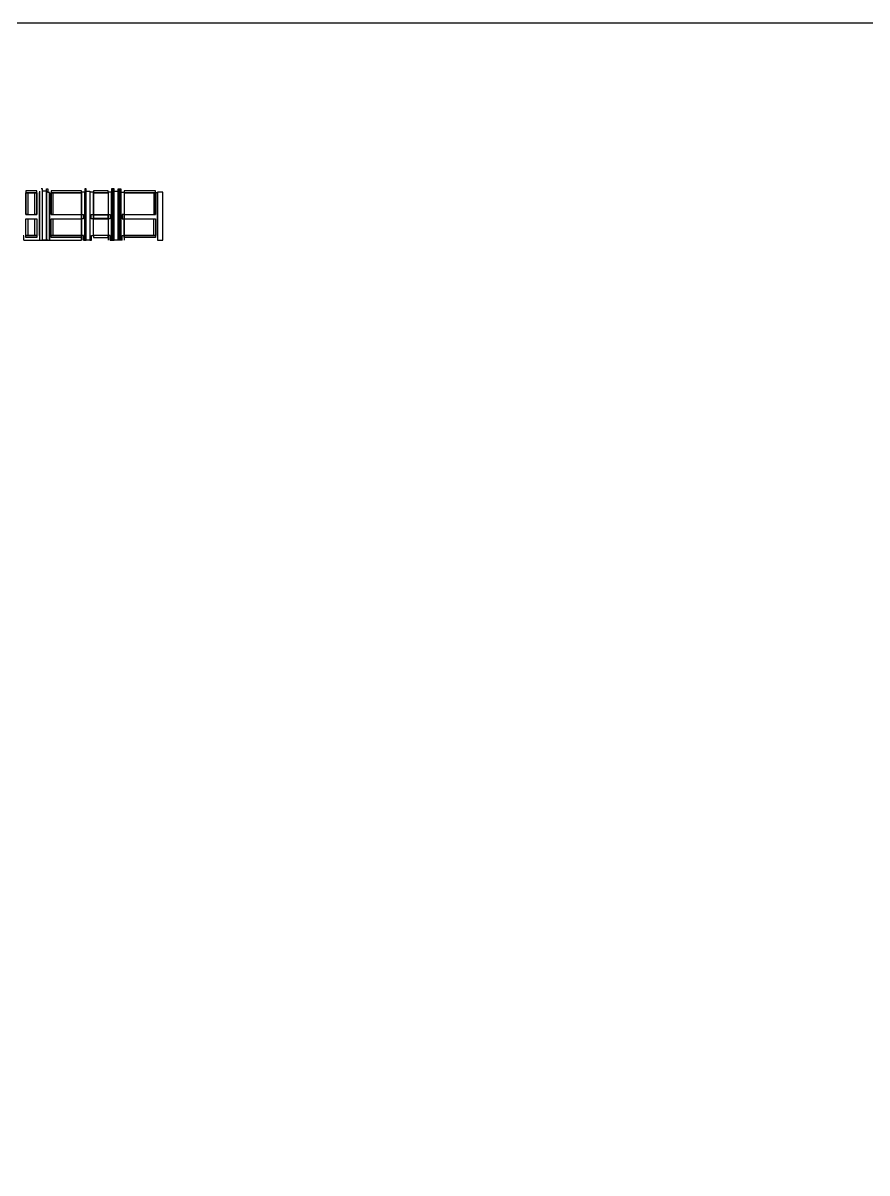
# Model space of a CAD drawing. Header units: millimetres. Extents: x 209 to 1046824, y -77613 to 504101.
# Drawn here: x 669670 to 801731, y 324061 to 504101 of the extents above; entities that cross this region are included whole.
import ezdxf

# ---------------------------------------------------------------- set-up
doc = ezdxf.new("R2010")
doc.units = ezdxf.units.MM
doc.layers.add('Основные линии', color=7, linetype='Continuous', lineweight=30)
doc.layers.add('Штриховка', color=7, linetype='Continuous', lineweight=25)

msp = doc.modelspace()

# ---------------------------------------------------------------- linework, layer by layer
msp.add_lwpolyline([(556639.4, 144021), (1046823.5, 144021), (1046823.5, 504101.2), (556639.4, 504101.2)], close=True)
at = {"layer": 'Основные линии', "color": 2, "true_color": 0xf1eb1f}
for points in [[(670119.9, 477519.7), (671819.9, 477519.7), (671819.9, 477819.7), (670119.9, 477819.7)], [(674059.9, 477519.7), (678809.9, 477519.7), (678809.9, 477819.7), (674059.9, 477819.7)], [(680689.9, 477519.7), (682989.9, 477519.7), (682989.9, 477819.7), (680689.9, 477819.7)], [(685509.9, 477519.7), (690426.7, 477519.7), (690426.7, 477819.7), (685509.9, 477819.7)], [(690426.7, 477519.7), (690126.7, 477519.7), (690126.7, 474172.2), (690426.7, 474172.2)], [(670119.9, 473419.7), (670419.9, 473419.7), (670419.9, 470819.7), (670119.9, 470819.7)], [(671519.9, 473419.7), (671819.9, 473419.7), (671819.9, 470819.7), (671519.9, 470819.7)], [(674059.9, 473419.7), (674359.9, 473419.7), (674359.9, 470819.7), (674059.9, 470819.7)], [(690126.7, 473419.7), (690426.7, 473419.7), (690426.7, 470819.7), (690126.7, 470819.7)], [(670119.9, 470819.7), (671819.9, 470819.7), (671819.9, 470519.7), (670119.9, 470519.7)], [(674059.9, 470819.7), (678809.9, 470819.7), (678809.9, 470519.7), (674059.9, 470519.7)], [(682989.9, 470819.7), (680689.9, 470819.7), (680689.9, 470519.7), (682989.9, 470519.7)], [(690426.7, 470519.7), (685509.9, 470519.7), (685509.9, 470819.7), (690426.7, 470819.7)]]:
    msp.add_lwpolyline(points, close=True, dxfattribs=at)
at = {"layer": 'Основные линии'}
for points in [[(670119.9, 474119.7), (671819.9, 474119.7), (671819.9, 477519.7), (670119.9, 477519.7)], [(672739.9, 477800.8), (673339.9, 477800.8), (673339.9, 470119.7), (672739.9, 470119.7)], [(679349.9, 470119.7), (679549.9, 470119.7), (679549.9, 478119.7), (679349.9, 478119.7)], [(679549.9, 477769.7), (680149.9, 477769.7), (680149.9, 470119.7), (679549.9, 470119.7)], [(683529.9, 470119.7), (683709.9, 470119.7), (683709.9, 478119.7), (683529.9, 478119.7)], [(683709.9, 470119.7), (683949.9, 470119.7), (683949.9, 478119.7), (683709.9, 478119.7)], [(683949.9, 477769.7), (684549.9, 477769.7), (684549.9, 470119.7), (683949.9, 470119.7)], [(684789.9, 470119.7), (684549.9, 470119.7), (684549.9, 478119.7), (684789.9, 478119.7)], [(684969.9, 470119.7), (684789.9, 470119.7), (684789.9, 478119.7), (684969.9, 478119.7)], [(690709.9, 470119.7), (691559.9, 470119.7), (691559.9, 477619.7), (690709.9, 477619.7)], [(678809.9, 474119.7), (679149.9, 474119.7), (679149.9, 473419.7), (678809.9, 473419.7)], [(680349.9, 474119.7), (680689.9, 474119.7), (680689.9, 473419.7), (680349.9, 473419.7)], [(682989.9, 474119.7), (683329.9, 474119.7), (683329.9, 473419.7), (682989.9, 473419.7)], [(685509.9, 474119.7), (685169.9, 474119.7), (685169.9, 473419.7), (685509.9, 473419.7)], [(670119.9, 473419.7), (671819.9, 473419.7), (671819.9, 470819.7), (670119.9, 470819.7)]]:
    msp.add_lwpolyline(points, close=True, dxfattribs=at)
at = {"layer": 'Основные линии', "color": 41, "true_color": 0xf4ee51}
for points in [[(670119.9, 477519.7), (670419.9, 477519.7), (670419.9, 474119.7), (670119.9, 474119.7)], [(671519.9, 477519.7), (671819.9, 477519.7), (671819.9, 474119.7), (671519.9, 474119.7)], [(674059.9, 477519.7), (674359.9, 477519.7), (674359.9, 474119.7), (674059.9, 474119.7)]]:
    msp.add_lwpolyline(points, close=True, dxfattribs=at)
at = {"layer": 'Основные линии'}
for points in [[(672269.9, 477769.7), (672269.9, 470119.7), (672739.9, 470119.7), (672739.9, 478150.8), (672504.9, 478150.8)], [(672269.9, 470811), (672269.9, 477550.8), (672269.9, 477550.8)], [(673574.9, 470119.7), (673339.9, 470119.7), (673339.9, 478150.8), (673574.9, 478150.8), (673574.9, 477554.8)], [(673339.9, 477800.8), (673339.9, 470119.7), (673809.9, 470119.7), (673809.9, 477554.8), (673574.9, 477554.8)], [(673809.9, 477554.8), (673809.9, 470119.7), (678809.9, 470119.7), (678809.9, 477519.7)], [(678809.9, 477519.7), (674059.9, 477519.7), (674059.9, 474119.7), (678809.9, 474119.7)], [(679149.9, 470119.7), (679349.9, 470119.7), (679349.9, 477619.7), (678809.9, 477619.7), (678809.9, 470119.7)], [(680689.9, 470819.7), (680689.9, 477619.7), (680149.9, 477619.7), (680149.9, 470119.7)], [(682989.9, 477519.7), (680689.9, 477519.7), (680689.9, 474119.7), (682989.9, 474119.7)], [(683289.9, 470119.7), (683529.9, 470119.7), (683529.9, 477619.7), (682989.9, 477619.7), (682989.9, 470119.7)], [(685209.9, 470119.7), (684969.9, 470119.7), (684969.9, 477619.7), (685509.9, 477619.7), (685509.9, 470119.7)], [(690709.9, 477519.7), (685509.9, 477519.7), (685509.9, 474119.7), (690426.7, 474119.7)], [(690426.7, 477519.7), (690426.7, 474119.7)], [(690709.9, 470819.7), (690709.9, 477519.7)], [(678809.9, 470819.7), (674059.9, 470819.7), (674059.9, 473419.7), (678809.9, 473419.7)], [(682989.9, 470819.7), (680689.9, 470819.7), (680689.9, 473419.7), (682989.9, 473419.7)], [(690426.7, 470819.7), (685509.9, 470819.7), (685509.9, 473419.7), (690426.7, 473419.7)], [(690426.7, 473419.7), (690426.7, 470819.7)], [(669812.6, 470119.7), (669812.6, 470779.9), (669669.9, 470779.9)], [(669812.6, 470119.7), (672127.2, 470119.7)], [(672127.2, 470119.7), (673809.9, 470119.7)], [(679149.9, 470119.7), (679149.9, 470819.7), (678809.9, 470819.7), (678809.9, 470119.7)], [(680149.9, 470119.7), (680389.9, 470119.7)], [(680389.9, 470119.7), (680389.9, 470819.7), (680689.9, 470819.7)], [(683289.9, 470119.7), (683289.9, 470819.7), (682989.9, 470819.7)], [(685209.9, 470119.7), (685209.9, 470819.7), (685509.9, 470819.7)]]:
    msp.add_lwpolyline(points, dxfattribs=at)
at = {"layer": 'Штриховка'}
msp.add_lwpolyline([(680689.9, 474057.4), (682989.9, 474057.4), (682989.9, 473478.2), (680689.9, 473478.2)], close=True, dxfattribs=at)

doc.saveas('drawing.dxf')
